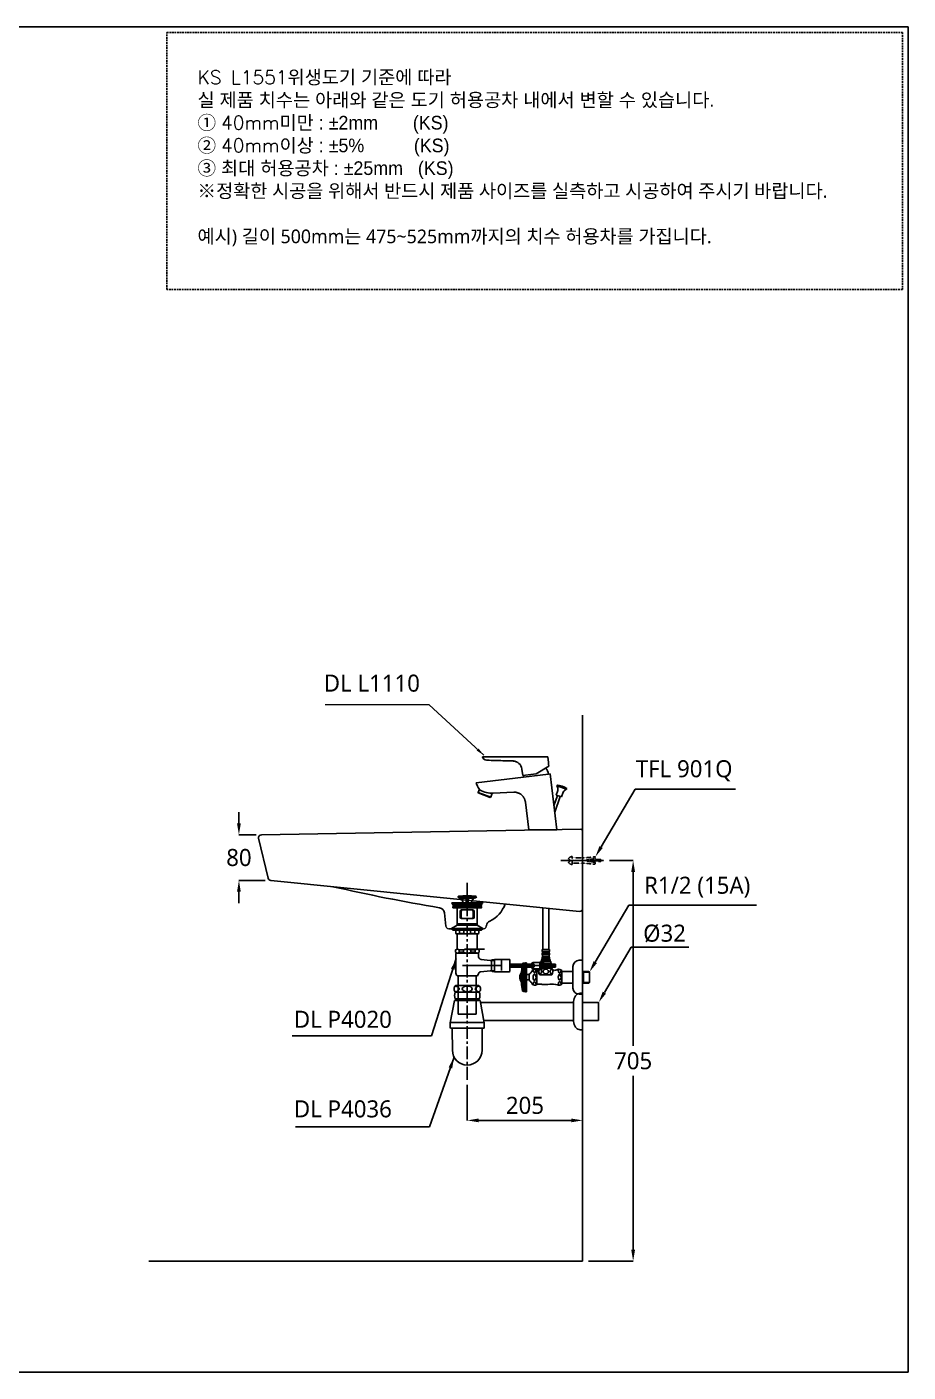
# Model space of a CAD drawing. Extents: x -565 to 2535, y -5076 to -2709.
# Drawn here: x 985 to 2535, y -5076 to -2709 of the extents above; entities that cross this region are included whole.
import ezdxf

# ---------------------------------------------------------------- set-up
doc = ezdxf.new("R2010")
doc.units = 0
doc.header["$LTSCALE"] = 6
doc.header["$MEASUREMENT"] = 0
for name, pattern in [('CENTER', [2, 1.25, -0.25, 0.25, -0.25]), ('DASHED', [0.75, 0.5, -0.25]), ('HIDDEN2', [0.1875, 0.125, -0.0625]), ('HIDDENX2', [0.75, 0.5, -0.25])]:
    doc.linetypes.add(name, pattern=pattern)
doc.layers.get('0').update_dxf_attribs({"linetype": 'CONTINUOUS'})
doc.layers.get('DEFPOINTS').update_dxf_attribs({"linetype": 'CONTINUOUS'})
for name, color, linetype in [('1', 1, 'CENTER'), ('2', 2, 'CONTINUOUS'), ('3', 3, 'HIDDENX2'), ('4', 3, 'HIDDENX2'), ('5', 1, 'CONTINUOUS'), ('7', 7, 'CONTINUOUS'), ('DEF_LAYER_ASSEM_MEMBER', 7, 'CONTINUOUS'), ('S', 7, 'CONTINUOUS')]:
    doc.layers.add(name, color=color, linetype=linetype)
doc.styles.add('GHS', font='txt.shx', dxfattribs={"bigfont": 'ghs.shx'})
doc.styles.add('ROMANS', font='NanumGothic.ttf', dxfattribs={"height": 2.3})
doc.styles.get("Standard").update_dxf_attribs({"font": 'NanumGothic.ttf'})
doc.dimstyles.new('AM_ANSI', dxfattribs={"dimtxt": 0.12, "dimasz": 0.12, "dimexe": 0.1, "dimexo": 0.05, "dimgap": 0.06, "dimtad": 0, "dimtih": 1, "dimtoh": 1, "dimdec": 4, "dimzin": 7, "dimdsep": 46, "dimtxsty": 'Standard', "dimcen": 0, "dimclrd": 256, "dimclre": 256, "dimclrt": 2, "dimadec": 0, "dimazin": 2, "dimtp": 0.1, "dimtm": 0.1, "dimtfac": 0.71, "dimtdec": 4, "dimtofl": 0, "dimtmove": 0, "dimatfit": 3, "dimfxl": 0, "dimtolj": 1, "dimtzin": 7, "dimlwd": -1, "dimlwe": -1, "dimarcsym": 0})
doc.dimstyles.get("Standard").update_dxf_attribs({"dimtxt": 2.3, "dimasz": 2.1, "dimexe": 1, "dimexo": 0, "dimgap": 1, "dimtad": 0, "dimzin": 0, "dimdsep": 46, "dimtxsty": 'ROMANS', "dimcen": -1, "dimclrd": 33, "dimclre": 33, "dimclrt": 2, "dimaunit": 1, "dimadec": 0, "dimazin": 0, "dimtfac": 1, "dimtix": 1, "dimtofl": 0, "dimtmove": 2, "dimatfit": 3, "dimfxl": 0, "dimtolj": 1, "dimtzin": 0, "dimarcsym": 0})

# ---------------------------------------------------------------- blocks, each defined once
blk = doc.blocks.new('*D39')
at = {"layer": 'DEFPOINTS', "color": 0}
for p in [(1999.2, -4175.6), (1962.2, -4880.6), (2051, -4880.6)]:
    blk.add_point(p, dxfattribs=at)
at = {"layer": 'S', "color": 3, "linetype": 'ByBlock'}
for p, q in [((2009.2, -4175.6), (2051.1, -4175.6)), ((2051, -4195.6), (2051, -4501.9)), ((2051, -4860.6), (2051, -4554.4)), ((1972.2, -4880.6), (2051.1, -4880.6))]:
    blk.add_line(p, q, dxfattribs=at)
at = {"layer": 'S', "color": 3}
for points in [[(2047.7, -4195.6), (2054.3, -4195.6), (2051, -4175.6)], [(2047.7, -4860.6), (2054.3, -4860.6), (2051, -4880.6)]]:
    blk.add_solid(points, dxfattribs=at)
at = {"layer": 'S', "color": 2, "insert": (2051, -4528.1), "char_height": 30, "attachment_point": 5}
blk.add_mtext('\\A1;705', dxfattribs=at)
blk = doc.blocks.new('*D50')
at = {"layer": 'DEFPOINTS', "color": 0}
for p in [(1962.2, -4408.8), (1759.2, -4560.2), (1962.2, -4632.9)]:
    blk.add_point(p, dxfattribs=at)
at = {"layer": 'S', "color": 3, "linetype": 'ByBlock'}
for p, q in [((1962.2, -4418.8), (1962.2, -4633)), ((1759.2, -4570.2), (1759.2, -4633)), ((1779.2, -4632.9), (1942.2, -4632.9))]:
    blk.add_line(p, q, dxfattribs=at)
at = {"layer": 'S', "color": 3}
for points in [[(1779.2, -4629.6), (1779.2, -4636.2), (1759.2, -4632.9)], [(1942.2, -4629.6), (1942.2, -4636.2), (1962.2, -4632.9)]]:
    blk.add_solid(points, dxfattribs=at)
at = {"layer": 'S', "color": 2, "insert": (1860.7, -4606.6), "char_height": 30, "attachment_point": 5}
blk.add_mtext('\\A1;205', dxfattribs=at)
blk = doc.blocks.new('*D64')
at = {"layer": 'DEFPOINTS', "color": 0}
for p in [(1397.8, -4130.3), (1357.6, -4210.6), (1413.5, -4210.6)]:
    blk.add_point(p, dxfattribs=at)
at = {"layer": 'S', "color": 3, "linetype": 'ByBlock'}
for p, q in [((1357.6, -4110.3), (1357.6, -4090.3)), ((1387.8, -4130.3), (1357.5, -4130.3)), ((1403.5, -4210.6), (1357.5, -4210.6)), ((1357.6, -4230.6), (1357.6, -4250.6))]:
    blk.add_line(p, q, dxfattribs=at)
at = {"layer": 'S', "color": 3}
for points in [[(1354.2, -4110.3), (1360.9, -4110.3), (1357.6, -4130.3)], [(1354.2, -4230.6), (1360.9, -4230.6), (1357.6, -4210.6)]]:
    blk.add_solid(points, dxfattribs=at)
at = {"layer": 'S', "color": 2, "insert": (1357.6, -4170.5), "char_height": 30, "attachment_point": 5}
blk.add_mtext('\\A1;80', dxfattribs=at)

msp = doc.modelspace()

# ---------------------------------------------------------------- linework, layer by layer
for p, q in [((1917.2, -4043), (1916.7, -4044.4)), ((1916.7, -4044.4), (1934, -4050.3)), ((1917.2, -4043), (1934.4, -4048.9)), ((1917.9, -4061.2), (1911.7, -4079.3)), ((1913.1, -4090.7), (1922.7, -4062.8)), ((1915.6, -4060.4), (1918.3, -4052.4)), ((1915.6, -4060.4), (1925, -4063.7)), ((1925, -4063.7), (1927.8, -4055.6)), ((1934.4, -4048.9), (1934, -4050.3)), ((1718.9, -4267.5), (1721.7, -4291.2)), ((1792.9, -4290.1), (1792.7, -4291.2))]:
    msp.add_line(p, q)
at = {"ltscale": 0.5}
for p, q in [((1800.4, -4064.2), (1778.3, -4056.2)), ((1869.2, -4121.8), (1915.3, -4121.8))]:
    msp.add_line(p, q, dxfattribs=at)
at = {"color": 7}
for p, q in [((1392.2, -4136.5), (1409.1, -4206.8)), ((1397, -4130.3), (1959.2, -4120.6)), ((1726.7, -4295.6), (1787.8, -4295.6))]:
    msp.add_line(p, q, dxfattribs=at)
at = {"linetype": 'CENTER', "ltscale": 0.25}
msp.add_line((1923.9, -4175.6), (1999.2, -4175.6), dxfattribs=at)
at = {"color": 1, "linetype": 'CENTER', "ltscale": 3}
msp.add_line((1759.2, -4561.3), (1759.2, -4214.4), dxfattribs=at)
at = {"color": 4, "linetype": 'ByBlock'}
for p, q in [((1892.1, -4258.6), (1892.1, -4331.9)), ((1902.6, -4259.7), (1902.6, -4331.9)), ((1888.2, -4357.2), (1888.2, -4353.7)), ((1897.3, -4353.2), (1888.7, -4353.2)), ((1897.3, -4350.4), (1889.7, -4350.4)), ((1889.7, -4350.4), (1889.7, -4353.2)), ((1890.3, -4350.4), (1890.3, -4349.2)), ((1893.1, -4348.9), (1890.6, -4348.9)), ((1890.8, -4331.9), (1897.3, -4331.9)), ((1890.8, -4335.8), (1890.8, -4331.9)), ((1890.8, -4335.8), (1897.3, -4335.8)), ((1890.8, -4335.8), (1891.3, -4336.3)), ((1890.8, -4338.6), (1891.3, -4338.1)), ((1890.8, -4338.6), (1897.3, -4338.6)), ((1890.8, -4341.3), (1890.8, -4338.6)), ((1890.8, -4341.3), (1897.3, -4341.3)), ((1890.8, -4341.3), (1891.3, -4341.8)), ((1891.3, -4344.9), (1890.8, -4345.4)), ((1897.3, -4345.4), (1890.8, -4345.4)), ((1890.8, -4348.4), (1890.8, -4345.4)), ((1890.8, -4348.4), (1897.3, -4348.4)), ((1891.3, -4336.3), (1897.3, -4336.3)), ((1891.3, -4338.1), (1891.3, -4336.3)), ((1891.3, -4338.1), (1897.3, -4338.1)), ((1891.3, -4341.8), (1897.3, -4341.8)), ((1891.3, -4341.8), (1891.3, -4344.9)), ((1891.3, -4344.9), (1897.3, -4344.9)), ((1897.3, -4348.9), (1891.3, -4348.9)), ((1893.1, -4348.9), (1893.1, -4348.4)), ((1903.8, -4331.9), (1897.3, -4331.9)), ((1903.8, -4335.8), (1897.3, -4335.8)), ((1903.3, -4336.3), (1897.3, -4336.3)), ((1903.3, -4338.1), (1897.3, -4338.1)), ((1903.8, -4338.6), (1897.3, -4338.6)), ((1903.8, -4341.3), (1897.3, -4341.3)), ((1903.3, -4341.8), (1897.3, -4341.8)), ((1903.3, -4344.9), (1897.3, -4344.9)), ((1897.3, -4345.4), (1903.8, -4345.4)), ((1903.8, -4348.4), (1897.3, -4348.4)), ((1897.3, -4348.9), (1903.3, -4348.9)), ((1897.3, -4350.4), (1904.9, -4350.4)), ((1897.3, -4353.2), (1905.9, -4353.2)), ((1901.6, -4348.9), (1901.6, -4348.4)), ((1901.6, -4348.9), (1904, -4348.9)), ((1903.8, -4335.8), (1903.3, -4336.3)), ((1903.3, -4338.1), (1903.3, -4336.3)), ((1903.8, -4338.6), (1903.3, -4338.1)), ((1903.8, -4341.3), (1903.3, -4341.8)), ((1903.3, -4341.8), (1903.3, -4344.9)), ((1903.3, -4344.9), (1903.8, -4345.4)), ((1903.8, -4335.8), (1903.8, -4331.9)), ((1903.8, -4341.3), (1903.8, -4338.6)), ((1903.8, -4348.4), (1903.8, -4345.4)), ((1904.3, -4350.4), (1904.3, -4349.2)), ((1904.9, -4350.4), (1904.9, -4353.2)), ((1906.4, -4357.2), (1906.4, -4353.7)), ((1962.2, -4351), (1956.2, -4351)), ((1962.2, -4411), (1962.2, -4351)), ((1856.4, -4357), (1856.4, -4381)), ((1857, -4356.5), (1857.8, -4356.5)), ((1857.8, -4356.5), (1858.3, -4356)), ((1857.8, -4356.5), (1857.8, -4381)), ((1858.3, -4356), (1858.3, -4381)), ((1858.3, -4356), (1861.5, -4356)), ((1858.3, -4356.5), (1861.8, -4356.5)), ((1858.3, -4357.5), (1861.8, -4357.5)), ((1858.3, -4358.5), (1861.8, -4358.5)), ((1858.3, -4359.5), (1861.8, -4359.5)), ((1858.3, -4360.5), (1861.8, -4360.5)), ((1858.3, -4361.5), (1861.8, -4361.5)), ((1858.3, -4362.5), (1861.8, -4362.5)), ((1858.3, -4363.5), (1861.8, -4363.5)), ((1858.3, -4364.5), (1861.8, -4364.5)), ((1858.3, -4365.5), (1861.8, -4365.5)), ((1858.3, -4366.5), (1861.8, -4366.5)), ((1858.3, -4367.5), (1861.8, -4367.5)), ((1858.3, -4368.5), (1861.8, -4368.5)), ((1858.3, -4369.5), (1861.8, -4369.5)), ((1858.3, -4370.5), (1861.8, -4370.5)), ((1858.3, -4371.5), (1861.8, -4371.5)), ((1858.3, -4372.5), (1861.8, -4372.5)), ((1858.3, -4373.5), (1861.8, -4373.5)), ((1858.3, -4374.5), (1861.8, -4374.5)), ((1858.3, -4375.5), (1861.8, -4375.5)), ((1858.3, -4376.5), (1861.8, -4376.5)), ((1858.3, -4377.5), (1861.8, -4377.5)), ((1858.3, -4378.5), (1861.8, -4378.5)), ((1861.8, -4355.7), (1861.8, -4355.5)), ((1861.8, -4355.5), (1863.3, -4355.5)), ((1861.8, -4355.7), (1861.8, -4381)), ((1863.3, -4356.5), (1863.3, -4355.5)), ((1863.3, -4381), (1863.3, -4356.5)), ((1868.4, -4376.3), (1863.3, -4376.3)), ((1868.4, -4375.3), (1868.4, -4376.3)), ((1868.4, -4376.3), (1868.4, -4385.8)), ((1873.3, -4369.7), (1872.7, -4370.7)), ((1876.5, -4366.3), (1887.8, -4366.3)), ((1881.4, -4369), (1881.4, -4368.3)), ((1881.4, -4393), (1881.4, -4369)), ((1882.3, -4369), (1881.4, -4369)), ((1882.3, -4369.8), (1881.4, -4369.8)), ((1882.3, -4369.8), (1883.6, -4368.9)), ((1882.3, -4369.8), (1882.3, -4369)), ((1907.8, -4357), (1886.8, -4357)), ((1886.8, -4364.5), (1886.8, -4357)), ((1888.1, -4361), (1886.8, -4363.2)), ((1888.1, -4361), (1886.8, -4361)), ((1887.3, -4362.4), (1886.8, -4362.9)), ((1886.8, -4365), (1897.3, -4365)), ((1897.3, -4377), (1886.8, -4377)), ((1897.3, -4362.4), (1887.3, -4362.4)), ((1887.8, -4366.3), (1890.8, -4366.3)), ((1888.1, -4361), (1888.1, -4357)), ((1897.3, -4357.7), (1888.7, -4357.7)), ((1889.7, -4360.4), (1889.7, -4357.7)), ((1897.3, -4360.4), (1889.7, -4360.4)), ((1890.3, -4360.4), (1890.3, -4361.9)), ((1897.3, -4357.7), (1905.9, -4357.7)), ((1897.3, -4360.4), (1904.9, -4360.4)), ((1897.3, -4362.4), (1902.8, -4362.4)), ((1897.3, -4362.4), (1907.3, -4362.4)), ((1907.8, -4362.9), (1897.3, -4362.9)), ((1907.8, -4365), (1897.3, -4365)), ((1897.3, -4377), (1907.8, -4377)), ((1904.3, -4360.4), (1904.3, -4361.9)), ((1904.9, -4360.4), (1904.9, -4357.7)), ((1906.6, -4361), (1906.6, -4357)), ((1906.6, -4361), (1907.8, -4363.2)), ((1907.8, -4361), (1906.6, -4361)), ((1907.3, -4362.4), (1907.8, -4362.9)), ((1907.8, -4365), (1907.8, -4357)), ((1907.8, -4362.9), (1907.8, -4365)), ((1925.3, -4371.8), (1925.3, -4369)), ((1945.2, -4370.8), (1925.3, -4370.8)), ((1925.3, -4371.8), (1925.3, -4390.3)), ((1945.2, -4362), (1945.2, -4400)), ((1973.2, -4370.8), (1962.2, -4370.8)), ((1962.2, -4371.4), (1962.2, -4390.7)), ((1963.7, -4371.8), (1962.7, -4370.8)), ((1963.7, -4391.3), (1963.7, -4370.8)), ((1963.7, -4371.8), (1974.2, -4371.8)), ((1963.7, -4371.8), (1974.2, -4371.8)), ((1974.2, -4371.8), (1973.2, -4370.8)), ((1974.1, -4390.3), (1974.1, -4371.8)), ((1974.1, -4390.3), (1974.1, -4371.8)), ((1856.4, -4405), (1856.4, -4381)), ((1857.8, -4405.5), (1857.8, -4381)), ((1858.3, -4379.5), (1861.8, -4379.5)), ((1858.3, -4380.5), (1861.8, -4380.5)), ((1858.3, -4406), (1858.3, -4381)), ((1858.3, -4381.6), (1861.8, -4381.6)), ((1858.3, -4382.6), (1861.8, -4382.6)), ((1858.3, -4383.6), (1861.8, -4383.6)), ((1858.3, -4384.6), (1861.8, -4384.6)), ((1858.3, -4385.6), (1861.8, -4385.6)), ((1858.3, -4386.6), (1861.8, -4386.6)), ((1858.3, -4387.6), (1861.8, -4387.6)), ((1858.3, -4388.6), (1861.8, -4388.6)), ((1858.3, -4389.6), (1861.8, -4389.6)), ((1858.3, -4390.6), (1861.8, -4390.6)), ((1858.3, -4391.6), (1861.8, -4391.6)), ((1858.3, -4392.6), (1861.8, -4392.6)), ((1858.3, -4393.6), (1861.8, -4393.6)), ((1858.3, -4394.6), (1861.8, -4394.6)), ((1858.3, -4395.6), (1861.8, -4395.6)), ((1858.3, -4396.6), (1861.8, -4396.6)), ((1858.3, -4397.6), (1861.8, -4397.6)), ((1858.3, -4398.6), (1861.8, -4398.6)), ((1858.3, -4399.6), (1861.8, -4399.6)), ((1858.3, -4400.6), (1861.8, -4400.6)), ((1858.3, -4401.6), (1861.8, -4401.6)), ((1861.8, -4406.3), (1861.8, -4381)), ((1863.3, -4406.5), (1863.3, -4381)), ((1868.4, -4385.8), (1863.3, -4385.8)), ((1868.4, -4386.8), (1868.4, -4385.8)), ((1873.3, -4392.4), (1872.7, -4391.4)), ((1882.3, -4392.3), (1881.4, -4392.3)), ((1885, -4393), (1881.4, -4393)), ((1881.4, -4393.8), (1881.4, -4393)), ((1882.3, -4392.3), (1883.6, -4393)), ((1882.3, -4393), (1882.3, -4392.3)), ((1925.3, -4393), (1925.3, -4390.3)), ((1925.3, -4391.3), (1925.3, -4391.5)), ((1945.2, -4391.3), (1925.3, -4391.3)), ((1925.3, -4393), (1925.3, -4391.5)), ((1973.2, -4391.3), (1962.2, -4391.3)), ((1962.7, -4391.3), (1963.7, -4390.3)), ((1963.7, -4390.3), (1974.2, -4390.3)), ((1963.7, -4390.3), (1974.2, -4390.3)), ((1973.2, -4391.3), (1974.2, -4390.3)), ((1973.2, -4391.3), (1974.2, -4390.3)), ((1740.1, -4419.9), (1736.7, -4421.9)), ((1781.7, -4421.9), (1736.7, -4421.9)), ((1780.2, -4419), (1738.2, -4419)), ((1778.3, -4419.9), (1781.7, -4421.9)), ((1857, -4405.5), (1857.8, -4405.5)), ((1857.8, -4405.5), (1858.3, -4406)), ((1858.3, -4402.6), (1861.8, -4402.6)), ((1858.3, -4403.6), (1861.8, -4403.6)), ((1858.3, -4404.6), (1861.8, -4404.6)), ((1858.3, -4405.6), (1861.8, -4405.6)), ((1858.3, -4406), (1861.5, -4406)), ((1861.8, -4406.5), (1861.8, -4406.3)), ((1861.8, -4406.5), (1863.3, -4406.5)), ((1956.2, -4411), (1962.2, -4411))]:
    msp.add_line(p, q, dxfattribs=at)
at = {"color": 4}
for p, q in [((1729.2, -4461.4), (1736.7, -4421.9)), ((1789.2, -4461.4), (1781.7, -4421.9)), ((1729.2, -4460.9), (1789.1, -4460.9)), ((1729.2, -4461.4), (1729.2, -4470.4)), ((1729.6, -4470.4), (1731.6, -4470.4)), ((1731.6, -4470.4), (1787.2, -4470.4)), ((1732.7, -4472.2), (1733.2, -4509.5)), ((1785.7, -4472.3), (1785.2, -4509.5)), ((1789.2, -4470.4), (1787.2, -4470.4)), ((1789.2, -4461.4), (1789.2, -4470.4))]:
    msp.add_line(p, q, dxfattribs=at)
at = {"color": 1}
msp.add_line((1962.2, -4880.6), (1199.3, -4880.6), dxfattribs=at)
at = {"linetype": 'HIDDEN2', "ltscale": 0.25}
msp.add_lwpolyline([(1943.8, -4182.7), (1943.8, -4168.6, 0.316317), (1937.1, -4173.2), (1938.9, -4173.2), (1938.9, -4178), (1937.1, -4178, 0.316317)], format="xyb", close=True, dxfattribs=at)
for points in [[(1943.8, -4180.1), (1959.6, -4180.1), (1964.7, -4180.1), (1984.3, -4182.3), (1983.9, -4178.8), (1964.7, -4175.6), (1983.9, -4172.2), (1984.6, -4169.1), (1964.7, -4171.1), (1959.6, -4171.1), (1943.8, -4171.1)], [(1975.7, -4177.4), (1994.3, -4177.4), (1994.2, -4173.8), (1974.9, -4173.8)]]:
    msp.add_lwpolyline(points, dxfattribs=at)
at = {"color": 4, "linetype": 'ByBlock'}
for points in [[(1892.2, -4358.1, 0.044238), (1891.9, -4357.8, 0.189273), (1891.5, -4357.6, 0.189273), (1891.1, -4357.8, 0.101059), (1890.6, -4358.5, 0.059302), (1890.3, -4359.4, 0.045722), (1890.2, -4360.6, 0.045722)], [(1890.2, -4360.6, 0.045722), (1890.3, -4361.8, 0.059302), (1890.6, -4362.6, 0.101059), (1891.1, -4363.3, 0.189273), (1891.5, -4363.5, 0.189273), (1891.9, -4363.3, 0.044238), (1892.2, -4363.1, 0.059302)]]:
    msp.add_lwpolyline(points, format="xyb", dxfattribs=at)
for centre, radius, start, end in [((1907.6, -4050.4), 10.9, 349.5117, 33.2045), ((1912.5, -4084.6), 41.9, 58.4578, 83.5422), ((1937.5, -4060.6), 10.9, 108.7955, 152.4883), ((1802.8, -4291.3), 10, 114.2719, 173.3245)]:
    msp.add_arc(centre, radius, start, end)
at = {"color": 7}
for centre, radius, start, end in [((1802.8, -4015.1), 42.1, 240.0249, 272.5293), ((1397.1, -4135.3), 5, 90.9852, 193.5033), ((1959.2, -4123.6), 3, 0, 90.9852)]:
    msp.add_arc(centre, radius, start, end, dxfattribs=at)
at = {"color": 0, "linetype": 'Continuous', "lineweight": 0}
for centre, start, end in [((1726.7, -4290.6), 186.6755, 270), ((1787.8, -4290.6), 270, 353.3245)]:
    msp.add_arc(centre, 5, start, end, dxfattribs=at)
at = {"color": 4, "linetype": 'ByBlock'}
for centre, radius, start, end in [((1888.7, -4353.7), 0.5, 90, 180), ((1890.6, -4349.2), 0.3, 90, 180), ((1904, -4349.2), 0.3, 0, 90), ((1905.9, -4353.7), 0.5, 0, 90), ((1956.2, -4362), 11, 90, 180), ((1865.6, -4381.1), 14, 141.7859, 179.7527), ((1999.3, -4381), 145, 178.0569, 189.4934), ((1999.3, -4381), 145, 170.5066, 178.0569), ((1857, -4357.2), 0.7, 90, 170.5066), ((1861.5, -4355.7), 0.3, 270, 0), ((1860.6, -4363.7), 14, 303.8098, 330), ((1877.9, -4372.4), 5.36, 49.5694, 150), ((1882.3, -4364.5), 4.5, 270, 0), ((1894.8, -4371), 10, 143.1301, 216.8699), ((1888.7, -4357.2), 0.5, 180, 270), ((1889.8, -4361.9), 0.5, 270, 360), ((1904.8, -4361.9), 0.5, 180, 270), ((1905.9, -4357.2), 0.5, 270, 0), ((1899.8, -4371), 10, 323.1301, 36.8699), ((1911.8, -4365), 4, 180, 277.7117), ((1909, -4344.3), 24.8, 277.7117, 290.9661), ((1920.4, -4374), 7, 45.4871, 110.9661), ((1865.6, -4381), 14, 180.2473, 218.2141), ((1860.6, -4398.4), 14, 30, 56.1902), ((1877.9, -4389.7), 5.36, 210, 310.4306), ((1885, -4431), 38, 80.6952, 90), ((1897.3, -4356), 38, 260.6952, 280.7373), ((1909, -4417.8), 24.8, 69.0339, 100.7373), ((1920.4, -4388.1), 7, 249.0339, 314.5), ((1956.2, -4400), 11, 180, 270), ((1750.8, -4413.2), 13.9, 155.4705, 204.5295), ((1767.6, -4413.2), 13.9, 335.4705, 24.5295), ((1857, -4404.8), 0.7, 189.4934, 270), ((1861.5, -4406.3), 0.3, 0, 90), ((1957.6, -4419.7), 10, 111.1927, 142.8035)]:
    msp.add_arc(centre, radius, start, end, dxfattribs=at)
at = {"color": 4}
for centre, radius, start, end in [((1730.7, -4472.2), 2, 0, 64.1581), ((1787.7, -4472.3), 2, 104.4775, 180), ((1759.2, -4509.5), 26, 180, 0)]:
    msp.add_arc(centre, radius, start, end, dxfattribs=at)
at = {"color": 4, "linetype": 'ByBlock'}
for centre, major_axis, ratio, start_param, end_param in [((1877.6, -4367.5), (0, -5.4), 0.478204, 4.79078, 7.834251), ((1897.3, -4371), (4.9, 0), 0.816497, 1.570796, 4.712389), ((1921.8, -4368.5), (0, -5.22), 0.46009, 4.433611, 7.934688), ((1877.6, -4394.4), (0, -5.4), 0.478204, 1.540108, 4.68362), ((1921.8, -4393.5), (0, -5.22), 0.46009, 1.472186, 5.009627)]:
    msp.add_ellipse(centre, major_axis=major_axis, ratio=ratio, start_param=start_param, end_param=end_param, dxfattribs=at)
for centre, major_axis, ratio in [((1877.6, -4381), (0, -5.4), 0.478204), ((1887.4, -4371), (0, 4), 0.612372), ((1921.8, -4381), (0, -5.22), 0.46009)]:
    msp.add_ellipse(centre, major_axis=major_axis, ratio=ratio, dxfattribs=at)
at = {"color": 4, "linetype": 'ByBlock', "extrusion": (0, 0, -1)}
msp.add_ellipse((1897.3, -4371), major_axis=(-4.9, 0), ratio=0.816497, start_param=1.570796, end_param=4.712389, dxfattribs=at)
msp.add_ellipse((1907.3, -4371), major_axis=(0, 4), ratio=0.612372, dxfattribs=at)
at = {"layer": '1', "linetype": 'ByBlock'}
msp.add_line((1962.2, -4880.6), (1962.2, -3919.7), dxfattribs=at)
at = {"layer": '1', "color": 7, "linetype": 'Continuous'}
for p, q in [((1821.6, -4000), (1840.2, -4000.5)), ((1838.5, -3993), (1821.7, -3993)), ((1848, -3993), (1838.5, -3993)), ((1859.8, -3993), (1848, -3993)), ((1900.6, -3993), (1859.8, -3993)), ((1901.1, -3993.4), (1902.2, -4003)), ((1856.7, -4026.1), (1855.3, -4014.6)), ((1880.5, -4023.2), (1856.7, -4026.1)), ((1902.2, -4023.6), (1858.2, -4029)), ((1880.5, -4023.2), (1902.8, -4009.3)), ((1896.5, -4013.2), (1897.1, -4013.2)), ((1902.4, -4005.9), (1902.8, -4009.3)), ((1962.2, -4260.1), (1962.2, -4123.6))]:
    msp.add_line(p, q, dxfattribs=at)
at = {"layer": '1', "color": 3, "linetype": 'ByBlock'}
for p, q in [((2054.5, -4049.8), (1994.7, -4151.8)), ((2231.3, -4049.8), (2054.5, -4049.8)), ((2043.2, -4254.1), (1984.3, -4354.5)), ((2267.8, -4254.1), (2043.2, -4254.1)), ((2047.4, -4327.9), (2000.4, -4408.1)), ((2148.7, -4327.9), (2047.4, -4327.9))]:
    msp.add_line(p, q, dxfattribs=at)
at = {"layer": '1', "color": 7, "linetype": 'Continuous', "extrusion": (0, 0, -1)}
for centre, radius, start, end in [((-1786.7, -3993.5), 0.5, 347.8974, 90.0013), ((-1900.6, -3993.5), 0.5, 90.0013, 170.5306), ((-1880.4, -4027.7), 22.2, 356.704, 4.5825)]:
    msp.add_arc(centre, radius, start, end, dxfattribs=at)
at = {"layer": '1', "color": 7, "linetype": 'Continuous'}
for centre, radius, start, end in [((1793.1, -3992.1), 7, 192.1026, 268.295), ((1839.4, -4016.5), 16, 6.9772, 88.295), ((1896.7, -4013.5), 0.5, 41.0047, 74.5923), ((1880.4, -4027.7), 22.2, 10.7041, 41.0047)]:
    msp.add_arc(centre, radius, start, end, dxfattribs=at)
for points, knots in [([(1794.1, -3993), (1792.2, -3993), (1790.3, -3993), (1787.5, -3993), (1786.7, -3993), (1786.7, -3993)], [0, 0, 0, 0, 0.500111, 0.500111, 1, 1, 1, 1]), ([(1792.9, -3999.1), (1792.9, -3999.1), (1792.9, -3999.1), (1792.9, -3999.1), (1792.9, -3999.1), (1793, -3999.1), (1793.1, -3999.1), (1793.2, -3999.1), (1793.3, -3999.1), (1793.5, -3999.1), (1793.6, -3999.1), (1793.8, -3999.1), (1793.9, -3999.1), (1794, -3999.2)], [0, 0, 0, 0, 0.024553, 0.024553, 0.223922, 0.223922, 0.423896, 0.423896, 0.63154, 0.63154, 0.850407, 0.850407, 1, 1, 1, 1]), ([(1794, -3999.2), (1798.7, -3999.3), (1803.3, -3999.4), (1812.5, -3999.7), (1817, -3999.8), (1821.6, -4000)], [0, 0, 0, 0, 0.507283, 0.507283, 1, 1, 1, 1]), ([(1821.7, -3993), (1817.4, -3993), (1813, -3993), (1803.8, -3993), (1799, -3993), (1794.1, -3993)], [0, 0, 0, 0, 0.471221, 0.471221, 1, 1, 1, 1]), ([(1902.2, -4002.9), (1902.2, -4002.9), (1902.2, -4002.9), (1902.2, -4003), (1902.2, -4003.1), (1902.2, -4003.4), (1902.2, -4003.6), (1902.2, -4004), (1902.3, -4004.3), (1902.3, -4004.9), (1902.3, -4005.2), (1902.4, -4005.6), (1902.4, -4005.7), (1902.4, -4005.8), (1902.4, -4005.9)], [0, 0, 0, 0, 0.072189, 0.072189, 0.285147, 0.285147, 0.498679, 0.498679, 0.713706, 0.713706, 0.928842, 0.928842, 0.928842, 1, 1, 1, 1])]:
    msp.add_open_spline(points, degree=3, knots=knots, dxfattribs=at)
for points in [[(1840.2, -4000.5), (1842.1, -4000.6), (1843.9, -4001), (1845.7, -4001.7)], [(1397, -4130.3), (1397.2, -4130.3), (1397.5, -4130.3), (1397.8, -4130.3)]]:
    msp.add_open_spline(points, degree=3, dxfattribs=at)
at = {"layer": '1', "color": 3}
for points in [[(1997.6, -4153.5), (1991.8, -4150.2), (1984.6, -4169.1)], [(2003.3, -4409.8), (1997.5, -4406.4), (1990.3, -4425.4)]]:
    msp.add_solid(points, dxfattribs=at)
at = {"layer": '1', "color": 3, "linetype": 'ByBlock'}
msp.add_solid([(1987.2, -4356.2), (1981.4, -4352.9), (1974.2, -4371.8)], dxfattribs=at)
at = {"layer": '3', "color": 7, "linetype": 'CENTER', "lineweight": 0, "ltscale": 0.5}
msp.add_line((1928.8, -4175.6), (1965.4, -4175.6), dxfattribs=at)
at = {"layer": '3', "linetype": 'ByBlock'}
for p, q in [((1732.2, -4250.5), (1732.2, -4251.1)), ((1732.2, -4251.1), (1759.2, -4251.1)), ((1732.2, -4251.1), (1734.4, -4252.6)), ((1741.9, -4250.1), (1732.6, -4250.1)), ((1733.9, -4252.8), (1733.9, -4254.1)), ((1733.9, -4257.1), (1733.9, -4258.4)), ((1740.2, -4252.6), (1734.1, -4252.6)), ((1759.2, -4258.6), (1734.1, -4258.6)), ((1759.2, -4254.6), (1734.4, -4254.6)), ((1759.2, -4256.6), (1734.4, -4256.6)), ((1740.2, -4252.6), (1759.2, -4252.6)), ((1741.7, -4289.2), (1741.7, -4258.6)), ((1759.2, -4250.1), (1741.9, -4250.1)), ((1744.2, -4241.5), (1743, -4239.3)), ((1743.1, -4239.5), (1759.2, -4239.5)), ((1759.2, -4241.5), (1744.2, -4241.5)), ((1746.7, -4241.7), (1757.5, -4242.4)), ((1750.9, -4246.3), (1748.2, -4242.5)), ((1748.9, -4250.1), (1750.3, -4249.2)), ((1759.2, -4241.5), (1757.5, -4242.4)), ((1757.5, -4242.4), (1757.5, -4250.1)), ((1758.7, -4241.7), (1758.3, -4248.1)), ((1758.5, -4250.1), (1758.3, -4248.1)), ((1758.3, -4248.1), (1759.2, -4248.1)), ((1775.3, -4239.5), (1759.2, -4239.5)), ((1759.2, -4241.5), (1774.2, -4241.5)), ((1759.2, -4241.5), (1761, -4242.4)), ((1760.2, -4248.1), (1759.2, -4248.1)), ((1759.2, -4250.1), (1776.5, -4250.1)), ((1786.2, -4251.1), (1759.2, -4251.1)), ((1778.2, -4252.6), (1759.2, -4252.6)), ((1759.2, -4254.6), (1784, -4254.6)), ((1759.2, -4256.6), (1784, -4256.6)), ((1759.2, -4258.6), (1784.3, -4258.6)), ((1759.7, -4241.7), (1760.2, -4248.1)), ((1760, -4250.1), (1760.2, -4248.1)), ((1771.7, -4241.7), (1761, -4242.4)), ((1761, -4242.4), (1761, -4250.1)), ((1767.5, -4246.3), (1770.2, -4242.5)), ((1769.6, -4250.1), (1768.1, -4249.2)), ((1774.2, -4241.5), (1775.4, -4239.3)), ((1776.5, -4250.1), (1785.8, -4250.1)), ((1776.7, -4289.2), (1776.7, -4258.6)), ((1778.2, -4252.6), (1784.3, -4252.6)), ((1786.2, -4251.1), (1784.1, -4252.6)), ((1784.5, -4252.8), (1784.5, -4254.1)), ((1784.5, -4257.1), (1784.5, -4258.4)), ((1786.2, -4250.5), (1786.2, -4251.1)), ((1746.8, -4275.1), (1746.8, -4265.1)), ((1748.6, -4275.1), (1748.6, -4265.1)), ((1759.2, -4262.6), (1749.3, -4262.6)), ((1759.2, -4277.6), (1749.3, -4277.6)), ((1759.2, -4262.6), (1769.1, -4262.6)), ((1759.2, -4277.6), (1769.1, -4277.6)), ((1769.8, -4275.1), (1769.8, -4265.1)), ((1771.6, -4275.1), (1771.6, -4265.1)), ((1741.7, -4289.2), (1731.7, -4295.2)), ((1731.7, -4295.2), (1759.2, -4295.2)), ((1731.7, -4296.2), (1731.7, -4295.2)), ((1741.7, -4296.2), (1731.7, -4296.2)), ((1733.5, -4296.2), (1733.5, -4297.5)), ((1734, -4298), (1739, -4298)), ((1739, -4298), (1759.2, -4298)), ((1739, -4298), (1739, -4304.1)), ((1740, -4304.7), (1739, -4304.1)), ((1740, -4304.7), (1741.4, -4304.7)), ((1741.4, -4304.7), (1759.2, -4304.7)), ((1742.4, -4287.1), (1741.7, -4285.9)), ((1741.7, -4287.1), (1759.2, -4287.1)), ((1741.7, -4289.2), (1759.2, -4289.2)), ((1776.7, -4296.2), (1741.7, -4296.2)), ((1741.7, -4331.6), (1741.7, -4304.7)), ((1742.4, -4289.2), (1742.4, -4287.1)), ((1745.8, -4304.1), (1745.8, -4298)), ((1745.8, -4304.1), (1753.2, -4304.1)), ((1753.2, -4304.1), (1753.2, -4298)), ((1776.7, -4287.1), (1759.2, -4287.1)), ((1776.7, -4289.2), (1759.2, -4289.2)), ((1786.7, -4295.2), (1759.2, -4295.2)), ((1779.4, -4298), (1759.2, -4298)), ((1777, -4304.7), (1759.2, -4304.7)), ((1765.2, -4304.1), (1765.2, -4298)), ((1772.6, -4304.1), (1765.2, -4304.1)), ((1772.6, -4304.1), (1772.6, -4298)), ((1776, -4287.1), (1776.7, -4285.9)), ((1776, -4289.2), (1776, -4287.1)), ((1776.7, -4289.2), (1786.7, -4295.2)), ((1776.7, -4296.2), (1786.7, -4296.2)), ((1776.7, -4331.6), (1776.7, -4304.7)), ((1778.4, -4304.7), (1777, -4304.7)), ((1778.4, -4304.7), (1779.4, -4304.1)), ((1779.4, -4298), (1779.4, -4304.1)), ((1784.4, -4298), (1779.4, -4298)), ((1784.9, -4296.2), (1784.9, -4297.5)), ((1786.7, -4296.2), (1786.7, -4295.2)), ((1754.9, -4331.5), (1772, -4331.5)), ((1789.6, -4331.5), (1772.5, -4331.5)), ((1738.5, -4337.1), (1738.5, -4333)), ((1739.2, -4372.2), (1739.2, -4339.6)), ((1759.2, -4338.6), (1740.2, -4338.6)), ((1745.2, -4333), (1752.7, -4333)), ((1745.2, -4333), (1745.2, -4337.1)), ((1745.2, -4337.1), (1752.7, -4337.1)), ((1752.7, -4333), (1752.7, -4337.1)), ((1776.6, -4338.6), (1759.2, -4338.6)), ((1765.8, -4333), (1765.8, -4337.1)), ((1773.2, -4333), (1765.8, -4333)), ((1773.2, -4337.1), (1765.8, -4337.1)), ((1773.2, -4333), (1773.2, -4337.1)), ((1776, -4338.6), (1776.6, -4338.6)), ((1776.6, -4338.6), (1777, -4338.6)), ((1778.2, -4338.6), (1776.7, -4338.6)), ((1779.2, -4344.9), (1779.2, -4339.6)), ((1780, -4337.1), (1780, -4333)), ((1783.7, -4349.9), (1799.7, -4351.6)), ((1801.7, -4351.4), (1806.9, -4351.4)), ((1801.9, -4369.8), (1801.9, -4351.3)), ((1806.9, -4350.6), (1803.2, -4350.6)), ((1803.2, -4350.6), (1803.2, -4351.4)), ((1806.9, -4351.4), (1806.9, -4350.4)), ((1806.9, -4370.8), (1806.9, -4351.4)), ((1807.7, -4349.6), (1832.9, -4349.6)), ((1819.2, -4369.1), (1819.2, -4351.7)), ((1834.4, -4351.1), (1834.4, -4356.8)), ((1887.6, -4354.8), (1876.5, -4354.8)), ((1890.8, -4354.8), (1887.6, -4354.8)), ((1741.2, -4378.6), (1759.2, -4378.6)), ((1743.3, -4378.6), (1743.3, -4445.7)), ((1819.2, -4360.6), (1750.7, -4360.6)), ((1777.2, -4378.6), (1759.2, -4378.6)), ((1775.1, -4445.7), (1775.1, -4378.6)), ((1783.1, -4371.3), (1799.7, -4369.5)), ((1801.9, -4369.8), (1806.9, -4369.8)), ((1803.2, -4370.6), (1803.2, -4369.8)), ((1806.9, -4370.6), (1803.2, -4370.6)), ((1832.9, -4371.6), (1807.7, -4371.6)), ((1834.4, -4356.8), (1834.4, -4370.1)), ((1870.6, -4358.1), (1834.4, -4358)), ((1914.7, -4360.6), (1834.4, -4360.5)), ((1834.4, -4363), (1876.5, -4363.1)), ((1876.5, -4358.1), (1870.6, -4358.1)), ((1914.2, -4358.1), (1890.8, -4358.1)), ((1890.8, -4363.1), (1914.2, -4363.1)), ((1914.2, -4363.1), (1914.2, -4358.1)), ((1914.7, -4358.6), (1914.2, -4358.1)), ((1914.2, -4363.1), (1914.7, -4362.6)), ((1914.7, -4362.6), (1914.7, -4358.6)), ((1743.3, -4445.7), (1775.1, -4445.7)), ((1775.1, -4445.7), (1774.4, -4445.7))]:
    msp.add_line(p, q, dxfattribs=at)
at = {"layer": '3', "linetype": 'DASHED'}
msp.add_lwpolyline([(1230.8, -2718.8), (2524.6, -2718.8), (2524.6, -3170.6), (1230.8, -3170.6)], close=True, dxfattribs=at)
at = {"layer": '3', "linetype": 'ByBlock'}
for points in [[(1875.2, -4358.1, -0.044238), (1875.4, -4357.8, -0.189273), (1875.9, -4357.6, -0.189273), (1876.3, -4357.8, -0.101059), (1876.8, -4358.5, -0.059302), (1877.1, -4359.4, -0.045722), (1877.2, -4360.6, -0.045722)], [(1877.2, -4360.6, -0.045722), (1877.1, -4361.8, -0.059302), (1876.8, -4362.6, -0.101059), (1876.3, -4363.3, -0.189273), (1875.8, -4363.5, -0.189273), (1875.4, -4363.3, -0.044238), (1875.2, -4363.1, -0.059302)]]:
    msp.add_lwpolyline(points, format="xyb", dxfattribs=at)
for centre, radius, start, end in [((1732.6, -4250.5), 0.4, 90, 180), ((1734.1, -4252.8), 0.2, 90, 180), ((1734.4, -4254.1), 0.5, 180, 270), ((1734.4, -4257.1), 0.5, 90, 180), ((1734.1, -4258.4), 0.2, 180, 270), ((1737.7, -4255.6), 1, 270, 90), ((1744.1, -4239.5), 1.1, 97.3204, 169.4262), ((1759.2, -4357.5), 120, 90, 97.3204), ((1746.6, -4243.6), 2, 35.2023, 86.2618), ((1749.3, -4247.5), 2, 300, 35.2023), ((1759.2, -4357.5), 120, 82.6796, 90), ((1769.1, -4247.5), 2, 144.7977, 240), ((1771.8, -4243.6), 2, 93.7382, 144.7977), ((1774.4, -4239.5), 1.1, 10.5738, 82.6796), ((1780.7, -4255.6), 1, 90, 270), ((1784, -4254.1), 0.5, 270, 0), ((1784, -4257.1), 0.5, 0, 90), ((1784.3, -4252.8), 0.2, 0, 90), ((1784.3, -4258.4), 0.2, 270, 0), ((1785.8, -4250.5), 0.4, 0, 90), ((1749.3, -4265.1), 2.5, 90, 180), ((1749.3, -4275.1), 2.5, 180, 270), ((1751.1, -4265.1), 2.5, 90, 180), ((1751.1, -4275.1), 2.5, 180, 270), ((1767.3, -4265.1), 2.5, 0, 90), ((1767.3, -4275.1), 2.5, 270, 0), ((1769.1, -4265.1), 2.5, 0, 90), ((1769.1, -4275.1), 2.5, 270, 0), ((1734, -4297.5), 0.5, 180, 270), ((1742.4, -4294.5), 10.2, 250.5679, 289.4321), ((1759, -4275.2), 29.5, 258.5956, 270.3737), ((1759.4, -4275.2), 29.5, 269.6263, 281.4044), ((1776, -4294.5), 10.2, 250.5679, 289.4321), ((1784.4, -4297.5), 0.5, 270, 0), ((1741.9, -4336.3), 4.7, 43.9409, 136.0591), ((1741.9, -4333.9), 4.7, 223.9409, 316.0591), ((1740.2, -4339.6), 1, 90, 180), ((1758.8, -4345.2), 13.6, 89.0643, 116.6472), ((1758.8, -4325), 13.6, 243.3528, 270.9357), ((1759.7, -4345.2), 13.6, 63.3528, 90.9357), ((1759.7, -4325), 13.6, 269.0643, 296.6472), ((1776.6, -4336.3), 4.7, 43.9409, 136.0591), ((1776.6, -4333.9), 4.7, 223.9409, 316.0591), ((1778.2, -4339.6), 1, 0, 90), ((1784.2, -4344.9), 5, 180, 263.8845), ((1800.1, -4346.6), 5, 265.3322, 308.1927), ((1807.7, -4350.4), 0.8, 90, 180), ((1832.9, -4351.1), 1.5, 0, 90), ((1876.5, -4359.8), 5, 89.9891, 159.5018), ((1890.8, -4359.8), 5, 20.4764, 89.9891), ((1752.2, -4371.6), 13, 182.42, 212.3), ((1766.2, -4371.6), 13, 327.7, 345.0405), ((1783.6, -4376.3), 5, 96.1155, 165.0405), ((1800.1, -4374.5), 5, 51.8073, 94.6678), ((1807.7, -4370.8), 0.8, 180, 270), ((1832.9, -4370.1), 1.5, 270, 0), ((1876.5, -4361.3), 5, 200.4764, 269.9891), ((1890.8, -4361.3), 5, 269.9891, 339.5018)]:
    msp.add_arc(centre, radius, start, end, dxfattribs=at)
at = {"layer": '4', "linetype": 'ByBlock'}
for p, q in [((1743, -4395.5), (1738.7, -4395.5)), ((1743, -4395.5), (1738.7, -4395.5)), ((1759.2, -4395.5), (1743, -4395.5)), ((1759.2, -4395.5), (1743, -4395.5)), ((1759.2, -4395.5), (1775.5, -4395.5)), ((1759.2, -4395.5), (1775.5, -4395.5)), ((1775.5, -4395.5), (1779.8, -4395.5)), ((1775.5, -4395.5), (1779.8, -4395.5)), ((1739.1, -4407.5), (1738.7, -4407.5)), ((1739.1, -4407.5), (1759.2, -4407.5)), ((1739.1, -4407.5), (1759.2, -4407.5)), ((1779.4, -4407.5), (1759.2, -4407.5)), ((1779.4, -4407.5), (1759.2, -4407.5)), ((1779.4, -4407.5), (1779.8, -4407.5)), ((1946.2, -4425.4), (1782.4, -4425.4)), ((1946.2, -4423.9), (1946.2, -4441.3)), ((1962.2, -4441.3), (1962.2, -4408.8)), ((1990.3, -4425.4), (1962.2, -4425.4)), ((1990.3, -4425.4), (1962.2, -4425.4)), ((1990.3, -4457.1), (1990.3, -4425.4)), ((1990.3, -4457.1), (1990.3, -4425.4)), ((1946.2, -4458.6), (1946.2, -4441.3)), ((1962.2, -4441.3), (1962.2, -4473.8)), ((1946.2, -4457.1), (1788.4, -4457.2)), ((1990.3, -4457.1), (1962.2, -4457.1)), ((1990.3, -4457.1), (1962.2, -4457.1))]:
    msp.add_line(p, q, dxfattribs=at)
for points in [[(1745, -4401.5, 0.155217), (1744.4, -4399.6, 0.106747), (1742.4, -4397.7, 0.073043), (1739.6, -4396.6, 0.028511), (1737.9, -4396.3, 0.059523)], [(1737.9, -4406.7, 0.028511), (1739.6, -4406.4, 0.073043), (1742.4, -4405.2, 0.106747), (1744.4, -4403.3, 0.155217), (1745, -4401.5, 0.155217)], [(1750.9, -4399.8, 0.32729), (1750.9, -4403.2, 0.106373), (1753, -4405, 0.071219), (1755.7, -4406.1, 0.057537), (1759.2, -4406.5, 0.057537)], [(1759.2, -4396.5, 0.057537), (1755.7, -4396.9, 0.071219), (1753, -4398, 0.106373), (1750.9, -4399.8, 0.159483)], [(1759.2, -4396.5, 0.057537), (1755.7, -4396.9, 0.071219), (1753, -4398, 0.106373), (1750.9, -4399.8, 0.159483)], [(1759.2, -4396.5, -0.057537), (1762.8, -4396.9, -0.071219), (1765.5, -4398, -0.106373), (1767.5, -4399.8, -0.159483)], [(1759.2, -4396.5, -0.057537), (1762.8, -4396.9, -0.071219), (1765.5, -4398, -0.106373), (1767.5, -4399.8, -0.159483)], [(1767.5, -4399.8, -0.32729), (1767.5, -4403.2, -0.106373), (1765.5, -4405, -0.071219), (1762.8, -4406.1, -0.057537), (1759.2, -4406.5, -0.057537)], [(1773.4, -4401.5, -0.155217), (1774, -4399.6, -0.106747), (1776.1, -4397.7, -0.073043), (1778.8, -4396.6, -0.028511), (1780.6, -4396.3, -0.059523)], [(1780.6, -4406.7, -0.028511), (1778.8, -4406.4, -0.073043), (1776.1, -4405.2, -0.106747), (1774, -4403.3, -0.155217), (1773.4, -4401.5, -0.155217)]]:
    msp.add_lwpolyline(points, format="xyb", dxfattribs=at)
for centre, radius, start, end in [((1744, -4401.5), 8, 131.4096, 228.5904), ((1774.5, -4401.5), 8, 311.4096, 48.5904), ((1966.2, -4424.8), 20, 146.2077, 177.4359), ((1963.7, -4438.7), 30, 92.866, 109.0071), ((1966.2, -4457.8), 20, 182.5641, 213.7923), ((1957.6, -4462.8), 10, 217.1965, 248.8073), ((1963.7, -4443.8), 30, 250.9929, 267.134)]:
    msp.add_arc(centre, radius, start, end, dxfattribs=at)
at = {"layer": '5', "color": 7, "linetype": 'Continuous'}
for p, q in [((1902.2, -4023.6), (1904.8, -4023.3)), ((1904.8, -4023.3), (1916.9, -4121.8)), ((1774.9, -4039.2), (1858.2, -4029)), ((1841, -4055.5), (1804.6, -4057.2)), ((1867.5, -4121.8), (1861.5, -4073)), ((1916.9, -4121.8), (1867.5, -4121.8))]:
    msp.add_line(p, q, dxfattribs=at)
at = {"layer": '5', "color": 212}
msp.add_lwpolyline([(-565.4, -2708.8), (2534.6, -2708.8), (2534.6, -5075.8), (-565.4, -5075.8)], close=True, dxfattribs=at)
at = {"layer": '5', "color": 7, "linetype": 'Continuous'}
msp.add_open_spline([(1781.7, -4051.6), (1781.4, -4051.2), (1780.1, -4049.7), (1778.2, -4046.9), (1776.4, -4043.1), (1775.4, -4040.5), (1774.9, -4039.2)], degree=3, knots=[0, 0, 0, 0, 0.1116968, 0.4077034, 0.7038204, 0.9897038, 0.9897038, 0.9897038, 0.9897038], dxfattribs=at)
msp.add_open_spline([(1861.5, -4073), (1861.5, -4072.4), (1861.3, -4071.2), (1860.8, -4069.4), (1860.1, -4067.6), (1859.3, -4065.9), (1858.4, -4064.3), (1857.3, -4062.8), (1856.1, -4061.4), (1854.7, -4060.2), (1853.3, -4059), (1851.7, -4058), (1850, -4057.2), (1848.3, -4056.5), (1846.5, -4056), (1844.7, -4055.6), (1842.9, -4055.4), (1841.6, -4055.4), (1841, -4055.5)], degree=3, dxfattribs=at)
at = {"layer": '7', "linetype": 'ByBlock'}
msp.add_line((1886.8, -4362.9), (1886.8, -4365), dxfattribs=at)
at = {"layer": 'DEF_LAYER_ASSEM_MEMBER', "color": 7, "linetype": 'Continuous'}
for p, q in [((1778.3, -4056.2), (1780.5, -4050.2)), ((1778.6, -4056.8), (1778.3, -4056.2)), ((1778.6, -4056.8), (1799.8, -4064.5)), ((1799.8, -4064.5), (1800.4, -4064.2)), ((1800.4, -4064.2), (1803, -4057.2))]:
    msp.add_line(p, q, dxfattribs=at)
at = {"layer": 'S'}
msp.add_line((1413.5, -4210.6), (1956.7, -4265.1), dxfattribs=at)
for centre, radius, start, end in [((1414, -4205.7), 5, 193.5033, 264.2771), ((2261.8, -980.8), 3324, 257.1578, 260.4563), ((1709, -4268.6), 10, 6.6755, 80.4563), ((1776, -4234.3), 53, 295.3277, 340.5121), ((1957.2, -4260.1), 5, 264.2771, 0)]:
    msp.add_arc(centre, radius, start, end, dxfattribs=at)

# ---------------------------------------------------------------- texts
at = {"color": 2, "insert": (1506.9, -3848.5), "char_height": 30, "width": 223.341, "attachment_point": 1, "style": 'GHS'}
msp.add_mtext('{\\fNanumGothic|b0|i0|c129|p50;DL L1110}', dxfattribs=at)
at = {"color": 2, "char_height": 30, "attachment_point": 1, "style": 'GHS'}
for s, width, insert in [('{\\fNanumGothic|b0|i0|c129|p50;DL P4020}', 195.112, (1454.4, -4440)), ('{\\fNanumGothic|b0|i0|c129|p50;DL P4036}', 217.252, (1454.4, -4597.6))]:
    msp.add_mtext_dynamic_manual_height_columns(s, width=width, gutter_width=13.5, heights=[0], dxfattribs=dict(at, insert=insert))
at = {"layer": '1', "color": 2, "char_height": 30, "attachment_point": 5}
for s, insert in [('TFL 901Q', (2140.7, -4017.7)), ('%%C32', (2106.3, -4304.1))]:
    msp.add_mtext(s, dxfattribs=dict(at, insert=insert))
at = {"layer": '1', "color": 2, "insert": (2163.7, -4222.4), "char_height": 30, "width": 213.503, "attachment_point": 5}
msp.add_mtext('R1/2 (15A)', dxfattribs=at)
at = {"layer": '2', "insert": (1284.7, -2940), "char_height": 24, "attachment_point": 4, "style": 'ROMANS'}
msp.add_mtext('{\\Fromans|c129;KS L1551\\fGulim|b0|i0|c129|p50;위생도기 기준에 따라 \\P실 제품 치수는 아래와 같은 도기 허용공차 내에서 변할 수 있습니다. \\Fromans|c129;\\P\\fGulim|b0|i0|c129|p50;① \\Fromans|c129;40mm\\fGulim|b0|i0|c129|p50;미만 : ±2mm       (KS)\\Fromans|c129; \\P\\fGulim|b0|i0|c129|p50;② \\Fromans|c129;40mm\\fGulim|b0|i0|c129|p50;이상 : ±5%          (KS)\\Fromans|c129;\\P\\fGulim|b0|i0|c129|p50;③ 최대 허용공차 : ±25mm   (KS)}\\P※정확한 시공을 위해서 반드시 제품 사이즈를 실측하고 시공하여 주시기 바랍니다.\\P\\P예시) 길이 500mm는 475~525mm까지의 치수 허용차를 가집니다.', dxfattribs=at)

# ---------------------------------------------------------------- dimensions: what is measured, and where the dimension line sits
at = {"layer": 'S'}
dim = msp.add_linear_dim(base=(1357.6, -4210.6), p1=(1397.8, -4130.3), p2=(1413.5, -4210.6), angle=90, dimstyle='AM_ANSI', override={"dimtxt": 30, "dimasz": 20, "dimexo": 10, "dimgap": 10, "dimtad": 1, "dimdec": 0, "dimclrd": 3, "dimclre": 3, "dimtdec": 0}, dxfattribs=at)
dim.commit()
dim.dimension.update_dxf_attribs({"geometry": '*D64', "text_midpoint": (1357.6, -4170.5), "dimtype": 160})
dim = msp.add_linear_dim(base=(2051, -4880.6), p1=(1999.2, -4175.6), p2=(1962.2, -4880.6), angle=90, dimstyle='AM_ANSI', override={"dimtxt": 30, "dimasz": 20, "dimexo": 10, "dimgap": 10, "dimtad": 1, "dimdec": 0, "dimclrd": 3, "dimclre": 3, "dimtdec": 0}, dxfattribs=at)
dim.commit()
dim.dimension.update_dxf_attribs({"geometry": '*D39', "text_midpoint": (2051, -4528.1)})
dim = msp.add_linear_dim(base=(1962.2, -4632.9), p1=(1759.2, -4560.2), p2=(1962.2, -4408.8), text='205', dimstyle='AM_ANSI', override={"dimtxt": 30, "dimasz": 20, "dimexo": 10, "dimgap": 10, "dimtad": 1, "dimdec": 0, "dimclrd": 3, "dimclre": 3, "dimtdec": 0}, dxfattribs=at)
dim.commit()
dim.dimension.update_dxf_attribs({"geometry": '*D50', "text_midpoint": (1860.7, -4606.6)})

# ---------------------------------------------------------------- leaders
at = {"color": 3}
msp.add_leader([(1788.4, -3990.4), (1692.1, -3901.5), (1509.5, -3901.5)], dimstyle='Standard', override={"dimscale": 10, "dimtxt": 2, "dimasz": 1.5, "dimgap": 2, "dimtad": 0, "dimtih": 0, "dimdec": 0, "dimclrd": 3, "dimclre": 7, "dimclrt": 7, "dimtdec": 0, "dimlwd": 0, "dimlwe": 0, "dimarcsym": 1}, dxfattribs=at)
for points in [[(1739.9, -4347.9), (1696.6, -4484), (1451.2, -4484)], [(1736.2, -4521.6), (1692.9, -4644.2), (1456.9, -4644.2)]]:
    msp.add_leader(points, dimstyle='Standard', override={"dimtxt": 25, "dimasz": 20, "dimexe": 10, "dimexo": 8, "dimgap": 10, "dimtad": 0, "dimdec": 4, "dimlfac": 1, "dimzin": 8, "dimclrd": 3, "dimclre": 3, "dimtdec": 4, "dimarcsym": 1})

doc.saveas('drawing.dxf')
